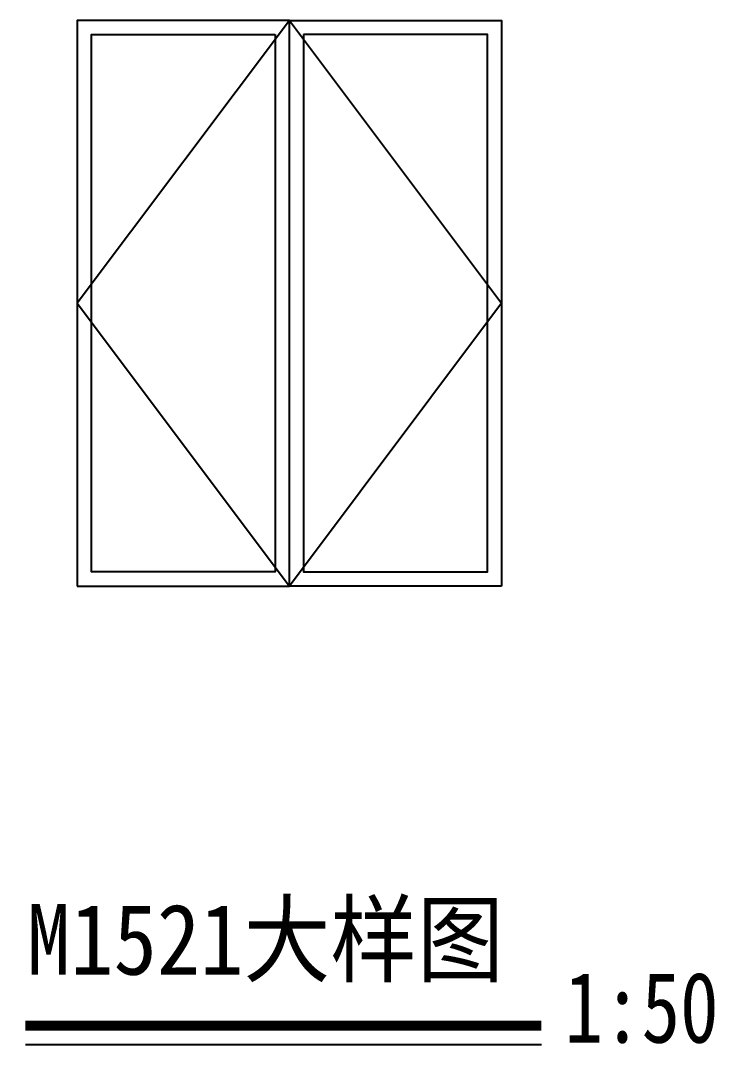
# Model space of a CAD drawing. Extents: x 5279878 to 5976284, y -275259 to -27697.
# Drawn here: x 5386672 to 5391578, y -266132 to -258889 of the extents above; entities that cross this region are included whole.
import ezdxf

# ---------------------------------------------------------------- set-up
doc = ezdxf.new("R2010")
doc.units = 0
doc.header["$LTSCALE"] = 1000
doc.header["$MEASUREMENT"] = 0
for name, color, linetype in [('LAYER1', 143, 'CONTINUOUS'), ('WINDOW', 4, 'CONTINUOUS'), ('图名', 15, 'CONTINUOUS')]:
    doc.layers.add(name, color=color, linetype=linetype)
doc.styles.add('宋体', font='', dxfattribs={"width": 0.7})
doc.styles.get('宋体').set_extended_font_data('SimSun')

msp = doc.modelspace()

# ---------------------------------------------------------------- linework, layer by layer
at = {"layer": 'LAYER1'}
for points in [[(5387072.7, -262889.4), (5388572.7, -262889.4), (5388572.7, -258889.4), (5387072.7, -258889.4)], [(5390072.7, -262889.4), (5388572.7, -262889.4), (5388572.7, -258889.4), (5390072.7, -258889.4)]]:
    msp.add_lwpolyline(points, close=True, dxfattribs=at)
at = {"layer": 'WINDOW', "color": 1}
for p, q in [((5388572.7, -258889.4), (5387072.7, -260889.4)), ((5388572.7, -258889.4), (5390072.7, -260889.4)), ((5387072.7, -260889.4), (5388572.7, -262889.4)), ((5390072.7, -260889.4), (5388572.7, -262889.4))]:
    msp.add_line(p, q, dxfattribs=at)
at = {"layer": 'WINDOW'}
for points in [[(5388472.7, -258989.4), (5388472.7, -262789.4), (5387172.7, -262789.4), (5387172.7, -258989.4), (5388472.7, -258989.4)], [(5388672.7, -258989.4), (5388672.7, -262789.4), (5389972.7, -262789.4), (5389972.7, -258989.4), (5388672.7, -258989.4)]]:
    msp.add_lwpolyline(points, dxfattribs=at)
at = {"layer": '图名'}
msp.add_line((5386706.5, -266132.4), (5390354.9, -266132.4), dxfattribs=at)
at = {"layer": '图名', "const_width": 70}
msp.add_lwpolyline([(5386706.5, -265999.2), (5390354.9, -265999.2)], dxfattribs=at)

# ---------------------------------------------------------------- texts
at = {"layer": '图名', "style": '宋体'}
for s, width, p in [('M1521大样图', 0.9, (5386717.3, -265638.4)), ('1:50', 0.8, (5390518.6, -266119.3))]:
    msp.add_text(s, height=500, dxfattribs=dict(at, width=width)).set_placement(p)

doc.saveas('drawing.dxf')
